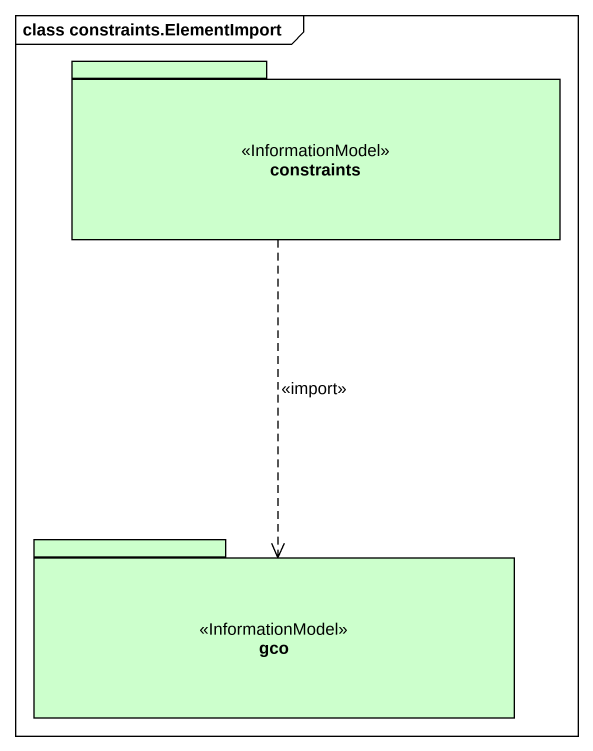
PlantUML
@startuml
mainframe class constraints.ElementImport
package constraints <<InformationModel>> #CCFFCC {
}
package gco <<InformationModel>> #CCFFCC {
}
constraints ..> gco : <<import>>
@enduml
